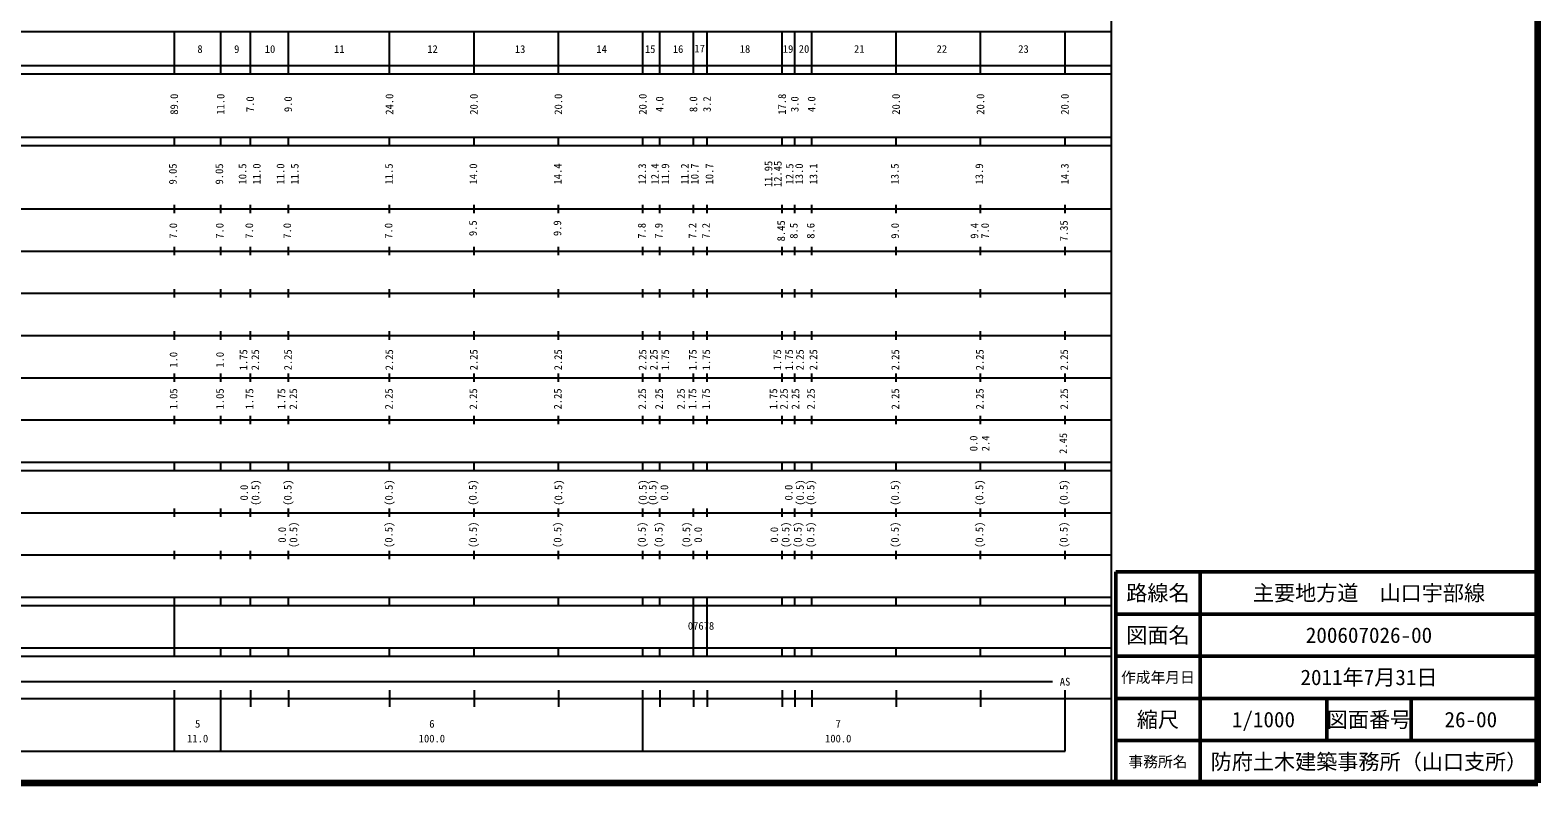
# Model space of a CAD drawing. Units: millimetres on the paper, enlarged 1000 times. Extents: x 40000 to 680000, y 20000 to 380000.
# Drawn here: x 322833 to 680000, y 20000 to 198357 of the extents above; entities that cross this region are included whole.
import ezdxf
from ezdxf.enums import TextEntityAlignment as Align

# ---------------------------------------------------------------- set-up
doc = ezdxf.new("R2010")
doc.units = ezdxf.units.MM
doc.header["$LTSCALE"] = 1000
for name, color, linetype, lineweight in [('M-TTL', 2, 'Continuous', 140), ('M-TTL-BAND', 7, 'Continuous', 25), ('M-TTL-FRAM', 2, 'Continuous', 50), ('M-TTL-LINE', 7, 'Continuous', 50)]:
    doc.layers.add(name, color=color, linetype=linetype, lineweight=lineweight)
doc.layers.add('M-TTL-TXT', color=7, linetype='Continuous')
doc.styles.add('ＭＳ ゴシック', font='')
doc.styles.get('ＭＳ ゴシック').set_extended_font_data('MS Gothic')

msp = doc.modelspace()

# ---------------------------------------------------------------- linework, layer by layer
at = {"layer": 'M-TTL'}
for p, q in [((680000, 20000), (680000, 380000)), ((40000, 20000), (680000, 20000))]:
    msp.add_line(p, q, dxfattribs=at)
at = {"layer": 'M-TTL-BAND'}
for p, q in [((579000, 20000), (579000, 370000)), ((68000, 198000), (579000, 198000)), ((357000, 188000), (357000, 198000)), ((368000, 188000), (368000, 198000)), ((375000, 188000), (375000, 198000)), ((384000, 188000), (384000, 198000)), ((408000, 188000), (408000, 198000)), ((428000, 188000), (428000, 198000)), ((448000, 188000), (448000, 198000)), ((468000, 188000), (468000, 198000)), ((472000, 188000), (472000, 198000)), ((480000, 188000), (480000, 198000)), ((483200, 188000), (483200, 198000)), ((501000, 188000), (501000, 198000)), ((504000, 188000), (504000, 198000)), ((508000, 188000), (508000, 198000)), ((528000, 188000), (528000, 198000)), ((548000, 188000), (548000, 198000)), ((568000, 188000), (568000, 198000)), ((40000, 190000), (579000, 190000)), ((40000, 188000), (579000, 188000)), ((40000, 173000), (579000, 173000)), ((357000, 171000), (357000, 173000)), ((368000, 171000), (368000, 173000)), ((368000, 171000), (368000, 173000)), ((375000, 171000), (375000, 173000)), ((384000, 171000), (384000, 173000)), ((408000, 171000), (408000, 173000)), ((428000, 171000), (428000, 173000)), ((448000, 171000), (448000, 173000)), ((468000, 171000), (468000, 173000)), ((472000, 171000), (472000, 173000)), ((480000, 171000), (480000, 173000)), ((483200, 171000), (483200, 173000)), ((501000, 171000), (501000, 173000)), ((504000, 171000), (504000, 173000)), ((508000, 171000), (508000, 173000)), ((528000, 171000), (528000, 173000)), ((548000, 171000), (548000, 173000)), ((568000, 171000), (568000, 173000)), ((40000, 171000), (579000, 171000)), ((40000, 156000), (579000, 156000)), ((357000, 155000), (357000, 157000)), ((368000, 155000), (368000, 157000)), ((368000, 155000), (368000, 157000)), ((375000, 155000), (375000, 157000)), ((384000, 155000), (384000, 157000)), ((408000, 155000), (408000, 157000)), ((428000, 155000), (428000, 157000)), ((448000, 155000), (448000, 157000)), ((468000, 155000), (468000, 157000)), ((472000, 155000), (472000, 157000)), ((480000, 155000), (480000, 157000)), ((483200, 155000), (483200, 157000)), ((501000, 155000), (501000, 157000)), ((504000, 155000), (504000, 157000)), ((508000, 155000), (508000, 157000)), ((528000, 155000), (528000, 157000)), ((548000, 155000), (548000, 157000)), ((568000, 155000), (568000, 157000)), ((357000, 145000), (357000, 147000)), ((368000, 145000), (368000, 147000)), ((368000, 145000), (368000, 147000)), ((375000, 145000), (375000, 147000)), ((384000, 145000), (384000, 147000)), ((408000, 145000), (408000, 147000)), ((428000, 145000), (428000, 147000)), ((448000, 145000), (448000, 147000)), ((468000, 145000), (468000, 147000)), ((472000, 145000), (472000, 147000)), ((480000, 145000), (480000, 147000)), ((483200, 145000), (483200, 147000)), ((501000, 145000), (501000, 147000)), ((504000, 145000), (504000, 147000)), ((508000, 145000), (508000, 147000)), ((528000, 145000), (528000, 147000)), ((548000, 145000), (548000, 147000)), ((568000, 145000), (568000, 147000)), ((46000, 146000), (579000, 146000)), ((52000, 136000), (579000, 136000)), ((357000, 135000), (357000, 137000)), ((368000, 135000), (368000, 137000)), ((368000, 135000), (368000, 137000)), ((375000, 135000), (375000, 137000)), ((384000, 135000), (384000, 137000)), ((408000, 135000), (408000, 137000)), ((428000, 135000), (428000, 137000)), ((448000, 135000), (448000, 137000)), ((468000, 135000), (468000, 137000)), ((472000, 135000), (472000, 137000)), ((480000, 135000), (480000, 137000)), ((483200, 135000), (483200, 137000)), ((501000, 135000), (501000, 137000)), ((504000, 135000), (504000, 137000)), ((508000, 135000), (508000, 137000)), ((528000, 135000), (528000, 137000)), ((548000, 135000), (548000, 137000)), ((568000, 135000), (568000, 137000)), ((46000, 126000), (579000, 126000)), ((357000, 125000), (357000, 127000)), ((368000, 125000), (368000, 127000)), ((368000, 125000), (368000, 127000)), ((375000, 125000), (375000, 127000)), ((384000, 125000), (384000, 127000)), ((408000, 125000), (408000, 127000)), ((428000, 125000), (428000, 127000)), ((448000, 125000), (448000, 127000)), ((468000, 125000), (468000, 127000)), ((472000, 125000), (472000, 127000)), ((480000, 125000), (480000, 127000)), ((483200, 125000), (483200, 127000)), ((501000, 125000), (501000, 127000)), ((504000, 125000), (504000, 127000)), ((508000, 125000), (508000, 127000)), ((528000, 125000), (528000, 127000)), ((548000, 125000), (548000, 127000)), ((568000, 125000), (568000, 127000)), ((52000, 116000), (579000, 116000)), ((357000, 115000), (357000, 117000)), ((368000, 115000), (368000, 117000)), ((368000, 115000), (368000, 117000)), ((375000, 115000), (375000, 117000)), ((384000, 115000), (384000, 117000)), ((408000, 115000), (408000, 117000)), ((428000, 115000), (428000, 117000)), ((448000, 115000), (448000, 117000)), ((468000, 115000), (468000, 117000)), ((472000, 115000), (472000, 117000)), ((480000, 115000), (480000, 117000)), ((483200, 115000), (483200, 117000)), ((501000, 115000), (501000, 117000)), ((504000, 115000), (504000, 117000)), ((508000, 115000), (508000, 117000)), ((528000, 115000), (528000, 117000)), ((548000, 115000), (548000, 117000)), ((568000, 115000), (568000, 117000)), ((46000, 106000), (579000, 106000)), ((357000, 105000), (357000, 107000)), ((368000, 105000), (368000, 107000)), ((368000, 105000), (368000, 107000)), ((375000, 105000), (375000, 107000)), ((384000, 105000), (384000, 107000)), ((408000, 105000), (408000, 107000)), ((428000, 105000), (428000, 107000)), ((448000, 105000), (448000, 107000)), ((468000, 105000), (468000, 107000)), ((472000, 105000), (472000, 107000)), ((480000, 105000), (480000, 107000)), ((483200, 105000), (483200, 107000)), ((501000, 105000), (501000, 107000)), ((504000, 105000), (504000, 107000)), ((508000, 105000), (508000, 107000)), ((528000, 105000), (528000, 107000)), ((548000, 105000), (548000, 107000)), ((568000, 105000), (568000, 107000)), ((40000, 96000), (579000, 96000)), ((40000, 94000), (579000, 94000)), ((357000, 94000), (357000, 96000)), ((368000, 94000), (368000, 96000)), ((368000, 94000), (368000, 96000)), ((375000, 94000), (375000, 96000)), ((384000, 94000), (384000, 96000)), ((408000, 94000), (408000, 96000)), ((428000, 94000), (428000, 96000)), ((448000, 94000), (448000, 96000)), ((468000, 94000), (468000, 96000)), ((472000, 94000), (472000, 96000)), ((480000, 94000), (480000, 96000)), ((483200, 94000), (483200, 96000)), ((501000, 94000), (501000, 96000)), ((504000, 94000), (504000, 96000)), ((508000, 94000), (508000, 96000)), ((528000, 94000), (528000, 96000)), ((548000, 94000), (548000, 96000)), ((568000, 94000), (568000, 96000)), ((49000, 84000), (579000, 84000)), ((357000, 83000), (357000, 85000)), ((368000, 83000), (368000, 85000)), ((368000, 83000), (368000, 85000)), ((375000, 83000), (375000, 85000)), ((384000, 83000), (384000, 85000)), ((408000, 83000), (408000, 85000)), ((428000, 83000), (428000, 85000)), ((448000, 83000), (448000, 85000)), ((468000, 83000), (468000, 85000)), ((472000, 83000), (472000, 85000)), ((480000, 83000), (480000, 85000)), ((483200, 83000), (483200, 85000)), ((501000, 83000), (501000, 85000)), ((504000, 83000), (504000, 85000)), ((508000, 83000), (508000, 85000)), ((528000, 83000), (528000, 85000)), ((548000, 83000), (548000, 85000)), ((568000, 83000), (568000, 85000)), ((40000, 74000), (579000, 74000)), ((357000, 73000), (357000, 75000)), ((368000, 73000), (368000, 75000)), ((368000, 73000), (368000, 75000)), ((375000, 73000), (375000, 75000)), ((384000, 73000), (384000, 75000)), ((408000, 73000), (408000, 75000)), ((428000, 73000), (428000, 75000)), ((448000, 73000), (448000, 75000)), ((468000, 73000), (468000, 75000)), ((472000, 73000), (472000, 75000)), ((480000, 73000), (480000, 75000)), ((483200, 73000), (483200, 75000)), ((501000, 73000), (501000, 75000)), ((504000, 73000), (504000, 75000)), ((508000, 73000), (508000, 75000)), ((528000, 73000), (528000, 75000)), ((548000, 73000), (548000, 75000)), ((568000, 73000), (568000, 75000)), ((40000, 64000), (579000, 64000)), ((40000, 62000), (579000, 62000)), ((357000, 52000), (357000, 64000)), ((368000, 62000), (368000, 64000)), ((368000, 62000), (368000, 64000)), ((375000, 62000), (375000, 64000)), ((384000, 62000), (384000, 64000)), ((408000, 62000), (408000, 64000)), ((408000, 62000), (408000, 64000)), ((428000, 62000), (428000, 64000)), ((448000, 62000), (448000, 64000)), ((468000, 62000), (468000, 64000)), ((472000, 62000), (472000, 64000)), ((480000, 52000), (480000, 64000)), ((483200, 52000), (483200, 64000)), ((501000, 62000), (501000, 64000)), ((504000, 62000), (504000, 64000)), ((508000, 62000), (508000, 64000)), ((528000, 62000), (528000, 64000)), ((548000, 62000), (548000, 64000)), ((568000, 62000), (568000, 64000)), ((40000, 52000), (579000, 52000)), ((357000, 50000), (357000, 52000)), ((368000, 50000), (368000, 52000)), ((368000, 50000), (368000, 52000)), ((375000, 50000), (375000, 52000)), ((384000, 50000), (384000, 52000)), ((408000, 50000), (408000, 52000)), ((408000, 50000), (408000, 52000)), ((428000, 50000), (428000, 52000)), ((448000, 50000), (448000, 52000)), ((468000, 50000), (468000, 52000)), ((472000, 50000), (472000, 52000)), ((480000, 50000), (480000, 52000)), ((483200, 50000), (483200, 52000)), ((501000, 50000), (501000, 52000)), ((504000, 50000), (504000, 52000)), ((508000, 50000), (508000, 52000)), ((528000, 50000), (528000, 52000)), ((548000, 50000), (548000, 52000)), ((568000, 50000), (568000, 52000)), ((40000, 50000), (579000, 50000)), ((71000, 44000), (565000, 44000)), ((40000, 40000), (579000, 40000)), ((357000, 27500), (357000, 42000)), ((368000, 27500), (368000, 42000)), ((375000, 42000), (375000, 38000)), ((384000, 42000), (384000, 38000)), ((408000, 42000), (408000, 38000)), ((428000, 42000), (428000, 38000)), ((448000, 42000), (448000, 38000)), ((468000, 27500), (468000, 42000)), ((472000, 42000), (472000, 38000)), ((480000, 42000), (480000, 38000)), ((480000, 42000), (480000, 38000)), ((483200, 42000), (483200, 38000)), ((483200, 42000), (483200, 38000)), ((501000, 42000), (501000, 38000)), ((504000, 42000), (504000, 38000)), ((508000, 42000), (508000, 38000)), ((528000, 42000), (528000, 38000)), ((548000, 42000), (548000, 38000)), ((568000, 27500), (568000, 42000)), ((68000, 27500), (568000, 27500))]:
    msp.add_line(p, q, dxfattribs=at)
at = {"layer": 'M-TTL-FRAM'}
for p, q in [((680000, 70000), (580000, 70000)), ((580000, 70000), (580000, 20000))]:
    msp.add_line(p, q, dxfattribs=at)
at = {"layer": 'M-TTL-LINE'}
for p, q in [((600000, 70000), (600000, 20000)), ((680000, 60000), (580000, 60000)), ((680000, 50000), (580000, 50000)), ((680000, 40000), (580000, 40000)), ((630000, 40000), (630000, 30000)), ((650000, 40000), (650000, 30000)), ((680000, 30000), (580000, 30000))]:
    msp.add_line(p, q, dxfattribs=at)

# ---------------------------------------------------------------- texts
at = {"layer": 'M-TTL-BAND', "style": 'ＭＳ ゴシック'}
for s, p in [('8', (363066, 192405)), ('9', (371782, 192405)), ('10', (379654, 192405)), ('11', (396059, 192405)), ('12', (418146, 192405)), ('13', (438902, 192405)), ('14', (458214, 192405)), ('15', (469713, 192405)), ('16', (476327, 192405)), ('17', (481427, 192520)), ('18', (492179, 192432)), ('19', (502377, 192432)), ('20', (506162, 192432)), ('21', (519241, 192432)), ('22', (538814, 192432)), ('23', (558147, 192432)), ('07678', (481758, 55733)), ('AS', (568000, 42500)), ('5', (362516, 32523)), ('6', (418000, 32523)), ('7', (514260, 32523)), ('11.0', (362516, 29033)), ('100.0', (418000, 29033)), ('100.0', (514260, 29033))]:
    msp.add_text(s, height=1833, dxfattribs=at).set_placement(p, align=Align.BOTTOM_CENTER)
for s, p in [('89.0', (358410, 180810)), ('11.0', (369410, 180810)), ('7.0', (376410, 180810)), ('9.0', (385410, 180810)), ('24.0', (409410, 180810)), ('20.0', (429410, 180810)), ('20.0', (449410, 180810)), ('20.0', (469410, 180810)), ('4.0', (473410, 180810)), ('8.0', (481410, 180810)), ('3.2', (484633, 180810)), ('17.8', (502410, 180810)), ('3.0', (505410, 180810)), ('4.0', (509410, 180810)), ('20.0', (529410, 180810)), ('20.0', (549410, 180810)), ('20.0', (569410, 180810)), ('9.05', (358094, 164280)), ('9.05', (369094, 164280)), ('10.5', (374594, 164280)), ('11.0', (377961, 164280)), ('11.0', (383594, 164280)), ('11.5', (386961, 164280)), ('11.5', (409278, 164280)), ('14.0', (429278, 164280)), ('14.4', (449278, 164280)), ('12.3', (469278, 164280)), ('12.4', (472294, 164280)), ('11.9', (474761, 164280)), ('11.2', (479370, 164280)), ('10.7', (481724, 164280)), ('10.7', (485213, 164280)), ('11.95', (499189, 164280)), ('12.45', (501405, 164280)), ('12.5', (504195, 164280)), ('13.0', (506460, 164280)), ('13.1', (509847, 164280)), ('13.5', (529131, 164280)), ('13.9', (549131, 164280)), ('14.3', (569395, 164280)), ('7.0', (358190, 150800)), ('7.0', (369190, 150800)), ('7.0', (376190, 150800)), ('7.0', (385190, 150800)), ('7.0', (409190, 150800)), ('9.5', (429190, 151425)), ('9.9', (449190, 151425)), ('7.8', (469190, 150800)), ('7.9', (473190, 150800)), ('7.2', (481190, 150800)), ('7.2', (484390, 150800)), ('8.45', (502190, 150800)), ('8.5', (505190, 150800)), ('8.6', (509190, 150800)), ('9.0', (529190, 150800)), ('9.4', (547986, 150800)), ('7.0', (550511, 150800)), ('7.35', (569190, 150800)), ('1.0', (358256, 120244)), ('1.0', (369256, 120244)), ('1.75', (374821, 120244)), ('2.25', (377623, 120244)), ('2.25', (385363, 120244)), ('2.25', (409363, 120244)), ('2.25', (429363, 120244)), ('2.25', (449363, 120244)), ('2.25', (469363, 120244)), ('2.25', (472017, 120244)), ('1.75', (474754, 120244)), ('1.75', (481256, 120244)), ('1.75', (484456, 120244)), ('1.75', (501290, 120244)), ('1.75', (504068, 120244)), ('2.25', (506644, 120244)), ('2.25', (509838, 120244)), ('2.25', (529250, 120244)), ('2.25', (549250, 120244)), ('2.25', (569250, 120244)), ('1.05', (358256, 110978)), ('1.05', (369256, 110978)), ('1.75', (376256, 110978)), ('1.75', (383821, 110978)), ('2.25', (386623, 110978)), ('2.25', (409278, 110978)), ('2.25', (429278, 110978)), ('2.25', (449278, 110978)), ('2.25', (469278, 110978)), ('2.25', (473278, 110978)), ('2.25', (478459, 110978)), ('1.75', (481197, 110978)), ('1.75', (484397, 110978)), ('1.75', (500363, 110978)), ('2.25', (502855, 110978)), ('2.25', (505589, 110978)), ('2.25', (509250, 110978)), ('2.25', (529250, 110978)), ('2.25', (549250, 110978)), ('2.25', (569250, 110978)), ('0.0', (547789, 100431)), ('2.4', (550637, 100431)), ('2.45', (569024, 100431)), ('0.0', (374979, 88776)), ('(0.5)', (377665, 88776)), ('(0.5)', (385309, 88776)), ('(0.5)', (409271, 88776)), ('(0.5)', (429150, 88776)), ('(0.5)', (449433, 88776)), ('(0.5)', (469433, 88776)), ('(0.5)', (471744, 88770)), ('0.0', (474529, 88770)), ('0.0', (503979, 88776)), ('(0.5)', (506665, 88776)), ('(0.5)', (509169, 88776)), ('(0.5)', (529169, 88776)), ('(0.5)', (549169, 88776)), ('(0.5)', (569169, 88776)), ('0.0', (383979, 78776)), ('(0.5)', (386665, 78776)), ('(0.5)', (409225, 78776)), ('(0.5)', (429225, 78776)), ('(0.5)', (449225, 78776)), ('(0.5)', (469225, 78776)), ('(0.5)', (473225, 78776)), ('(0.5)', (479744, 78770)), ('0.0', (482529, 78770)), ('0.0', (500569, 78776)), ('(0.5)', (503256, 78776)), ('(0.5)', (506136, 78776)), ('(0.5)', (509157, 78776)), ('(0.5)', (529157, 78776)), ('(0.5)', (549157, 78776)), ('(0.5)', (569157, 78776))]:
    msp.add_text(s, height=1833, rotation=90, dxfattribs=at).set_placement(p, align=Align.BOTTOM_CENTER)
at = {"layer": 'M-TTL-TXT', "style": 'ＭＳ ゴシック'}
for s, height, p in [('路線名', 3666, (590000, 65000)), ('主要地方道\u3000山口宇部線', 3666, (640000, 65000)), ('図面名', 3666, (590000, 55000)), ('200607026-00', 3666, (640000, 55000)), ('作成年月日', 2566, (590000, 45000)), ('2011年7月31日', 3666, (640000, 45000)), ('縮尺', 3666, (590000, 35000)), ('1/1000', 3666, (615000, 35000)), ('図面番号', 3666, (640000, 35000)), ('26-00', 3666, (664125, 35000)), ('事務所名', 2566, (590000, 25000)), ('防府土木建築事務所（山口支所）', 3666, (640000, 25000))]:
    msp.add_text(s, height=height, dxfattribs=at).set_placement(p, align=Align.MIDDLE_CENTER)

doc.saveas('drawing.dxf')
